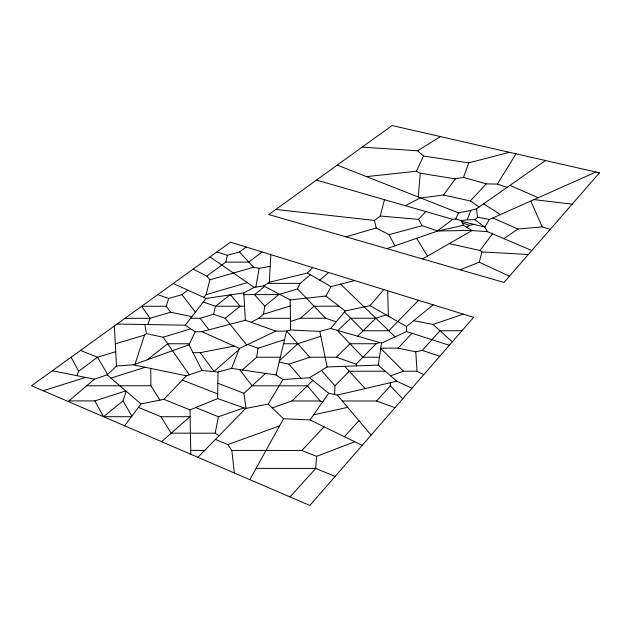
<?xml version="1.0" encoding="UTF-8"?>
<svg xmlns="http://www.w3.org/2000/svg" width="631" height="631" viewBox="0 0 631 631"><rect width="100%" height="100%" fill="white"/><g stroke="black" fill="none" stroke-linecap="round" stroke-linejoin="round"><path stroke-width="0.95" d="M124.607 425.775L140.989 403.927L163.942 399.305L190.002 409.898L217.608 398.603L218.026 372.03L231.585 368.37L276.055 374.956L282.901 379.546L309.529 377.724L327.158 366.942L378.269 365.136L396.757 381.227L411.917 388.231M334.588 394.501L334.998 385.809L349.235 371.233L385.273 371.233M173.186 283.516L206.085 298.424L243.834 292.91L254.214 287.326L263.711 285.938L269.287 282.262L270.849 254.656M354.748 441.763L316.533 456.371L315.745 468.439L290.023 496.928M418.227 196.998L420.27 173.225L416.444 171.238L366.524 176.625M378.269 365.136L381.558 343.075L406.624 331.551L449.319 345.275M242.312 369.955L256.651 357.225L258.087 348.186L284.581 339.628M251.138 322.315L258.663 318.284L263.49 314.222L264.76 306.232L278.721 294.606L297.524 288.935L300.127 283.366L310.373 274.745M255.847 287.089L259.183 268.325L270.186 266.385M219.044 435.705L215.179 433.205L218.413 416.736L243.952 407.855M213.743 371.612L238.991 349.582M190.578 318.308L200.137 318.3L213.625 314.238L215.486 306.256L229.897 294.945M193.204 269.066L206.858 276.157L225.811 262.102L227.397 255.31L239.48 251.966L246.153 247.021M276.055 374.956L286.624 331.141L290.583 329.989L319.807 331.393L330.676 328.459L381.558 343.075M203.71 297.343L206.108 294.638L209.863 279.77L206.858 276.157M275.81 209.445L374.475 220.432L380.288 216.031L384.453 199.672M460.117 269.792L479.3 262.204L481.934 251.935L480.065 250.507L449.256 243.621M191.903 316.612L170.622 312.235L166.253 306.272L168.658 298.487L181.925 294.653L187.928 290.197M68.968 400.898L94.879 400.906L103.484 416.689L122.998 400.914L126.176 391.196M135.018 364.174L144.531 335.069L146.424 333.641L163.153 337.222L190.704 328.822M147.969 324.555L150.012 318.316L141.644 306.287L166.253 306.272M420.27 173.225L455.345 178.888L463.548 177.382L468.699 162.861L509.438 152.316M316.462 180.103L452.758 219.336L455.716 218.981L461.095 220.605L467.232 219.793L470.781 210.399L476.61 208.719L545.484 160.534M231.585 368.37L239.441 348.454L275.865 331.086L286.624 331.141M76.895 375.674L78.694 371.209L97.545 357.225L115.733 351.68M455.716 218.981L458.532 212.876L470.781 210.399M416.444 171.238L423.504 156.038L417.604 150.77L362.115 147.149M68.235 401.529L94.366 379.176L107.183 374.869L116.498 366.027L133.228 364.821L189.032 344.778L195.176 331.796L201.849 331.654L245.317 320.248L275.865 331.086M263.711 285.938L290.197 299.883L325.904 296.049L331.007 286.632L354.685 280.566M249.86 479.655L283.516 418.732L310.026 419.946L362.155 445.383M217.608 398.603L245.672 408.462L268.207 404.092L282.901 379.546M531.823 250.515L487.495 231.664L484.845 227.089L489.38 219.493L595.924 172.034M463.548 177.382L486.249 183.866L497.409 184.086L515.977 153.806M310.026 419.946L328.672 393.247L337.293 395.069L396.757 381.227M420.759 197.992L443.538 195.003L455.345 178.888M480.065 250.507L492.495 233.793M117.05 324.042L185.222 325.178L206.085 298.424M330.676 328.459L345.212 310.988L369.995 305.672L383.869 289.59M344.376 436.707L358.873 420.648M342.278 400.985L376.62 400.993L390.313 385.817L390.226 382.749M380.801 348.17L398.019 348.17L415.766 351.759L422.265 350.41L440.02 330.739L461.971 330.739M380.288 216.031L418.527 219.351L425.767 211.566M443.538 195.003L470.332 200.966L486.249 183.866M215.423 439.421L227.846 444.595L231.814 450.408L301.894 450.455L324.105 426.816M398.019 348.17L412.019 333.278M163.942 399.305L186.468 375.8L201.983 370.468L218.026 372.03M269.287 282.262L307.407 273.034L312.637 267.568M197.929 457.317L245.672 408.462M356.665 365.901L356.144 364.158L376.1 343.737L379.665 342.53M418.534 300.301L388.783 330.754L363.18 330.762L344.431 311.927M467.232 219.793L474.954 219.698L477.446 217.198L476.61 208.719M272.213 407.926L291.972 400.969L312.834 380.398M279.17 362.044L289.061 364.158L309.766 357.225L336.339 357.225L350.016 343.737L376.1 343.737M357.651 336.205L375.871 318.245L386.14 314.893M337.845 330.518L350.733 318.253L375.871 318.245M246.019 408.391L243.937 393.294L265.588 373.402M279.517 360.609L297.871 343.745L320.808 336.252M161.575 441.676L190.12 416.57M290.473 321.439L300.498 318.269L314.072 306.216L339.028 306.209M319.743 280.14L328.617 272.513M406.624 331.551L406.49 326.519L433.174 304.828M213.625 314.238L225.212 318.292L240.119 306.248L230.496 294.858M264.641 286.427L254.506 294.614L264.76 306.232M147.315 359.757L167.696 343.761L189.513 343.761M262.094 251.95L248.795 262.086L225.811 262.102M386.858 248.646L436.904 231.269L452.758 219.336M503.877 238.628L517.964 229.045L542.218 226.884L550.24 229.361M417.604 150.77L440.438 136.58M422.533 258.947L472.043 230.552L487.495 231.664M466.443 227.199L469.685 225.433L474.37 224.305M405.307 205.674L420.364 197.834M227.846 444.595L279.565 425.878M390.573 375.839L403.469 371.241L417.036 371.241L423.74 374.648M413.66 320.69L433.024 324.429L463.335 314.151M94.879 400.906L125.845 390.904M110.93 378.087L145.177 367.281M43.129 390.731L85.729 377.441M263.49 314.222L290.276 305.956M115.315 343.887L144.531 335.069M170.622 312.235L150.012 318.316L124.962 318.324M345.93 236.83L376.21 227.98L389.027 234.645L394.88 245.861M206.108 294.638L247.336 282.601M209.863 279.77L253.575 267.276L259.183 268.325M389.027 234.645L422.178 225.709L437.393 230.907M436.904 231.269L463.438 225.283L472.043 230.552M313.599 414.827L347.657 407.35M193.015 352.682L200.248 352.682L234.062 346.048M439.444 231.009L471.42 230.362M267.576 283.39L300.127 283.366M243.929 294.622L278.721 294.606M244.552 306.24L215.486 306.256L203.269 302.028M258.663 318.284L290.434 318.276M300.498 318.269L325.612 318.261L336.228 321.794M283.579 343.745L297.871 343.745M256.651 357.225L280.33 357.225M379.444 357.217L362.928 357.217L337.159 330.321M86.668 385.762L150.927 385.77L159.99 400.101M291.972 400.969L320.177 400.977L322.63 401.9M103.484 416.689L131.414 416.705M138.426 407.342L160.929 416.712L189.663 416.728M215.179 433.205L171.135 433.182L160.929 416.712M190.736 450.384L204.696 450.392M256.083 468.391L315.745 468.439L335.148 476.397M481.934 251.935L528.36 254.482M534.015 199.609L572.159 204.184M423.504 156.038L468.699 162.861M477.446 217.198L489.38 219.493M52.326 370.76L94.366 379.176M133.228 364.821L186.468 375.8M461.095 220.605L461.64 221.315L484.845 227.089M216.883 251.982L227.397 255.31M422.265 350.41L439.775 356.231M497.409 184.086L507.103 187.383M462.342 222.861L469.685 225.433M157.75 294.661L168.658 298.487M336.339 357.225L356.144 364.158M247.778 344.479L258.087 348.186M376.62 400.993L394.974 407.689M217.853 383.222L243.937 393.294M182.359 380.083L217.679 393.925M337.254 165.101L458.532 212.876M80.476 350.434L97.545 357.225L107.593 374.475M195.705 407.563L218.413 416.736M301.894 450.455L316.533 456.371M509.919 185.411L538.29 197.708M492.827 217.955L517.964 229.045M201.849 331.654L239.441 348.454M479.3 262.204L509.454 276.204M369.995 305.672L406.49 326.519M307.407 273.034L331.007 286.632M483.591 203.837L500.383 214.595M185.222 325.178L195.176 331.796M470.332 200.966L479.126 206.96M209.997 256.951L254.214 287.326M474.954 219.698L484.001 226.568M325.904 296.049L345.212 310.988M309.529 377.724L328.672 393.247M107.183 374.869L140.989 403.927M433.024 324.429L452.317 341.828M268.207 404.092L283.516 418.732M340.653 284.163L395.085 336.851M380.761 348.422L403.469 371.241M297.524 288.935L325.612 318.261M390.313 385.817L402.728 398.784M239.48 251.966L253.575 267.276M344.715 366.319L365.191 388.578M286.719 331.109L309.766 357.225M321.439 370.444L334.998 385.809M337.293 395.069L371.091 435.114M289.061 364.158L301.019 378.308M320.177 400.977L307.352 385.801L252.1 385.793L239.599 369.553M225.212 318.292L246.753 344.968M181.925 294.653L195.389 312.14M200.137 318.3L208.979 329.784M200.248 352.682L213.83 371.225M163.153 337.222L189.284 374.83M416.602 238.321L427.534 256.076M122.998 400.914L131.855 416.113M418.527 219.351L422.178 225.709M71.066 357.233L78.694 371.209M189.032 344.778L201.983 370.468M461.64 221.315L463.438 225.283M530.797 201.044L542.218 226.884M374.475 220.432L376.21 227.98M319.807 331.393L327.158 366.942M144.83 324.5L146.424 333.641M231.814 450.408L234.369 472.99M415.766 351.759L417.036 371.241M243.834 292.91L245.317 320.248M114.361 325.975L116.498 366.027M387.671 290.765L388.38 316.17M190.002 409.898L190.807 454.249M150.691 368.417L150.927 385.77M290.197 299.883L290.583 329.989M473.636 317.338L309.853 505.455L31.55 385.754L230.473 242.17L473.636 317.338M599.45 172.839L504.003 282.459L268.743 214.548L392.056 125.545L599.45 172.839"/></g></svg>
